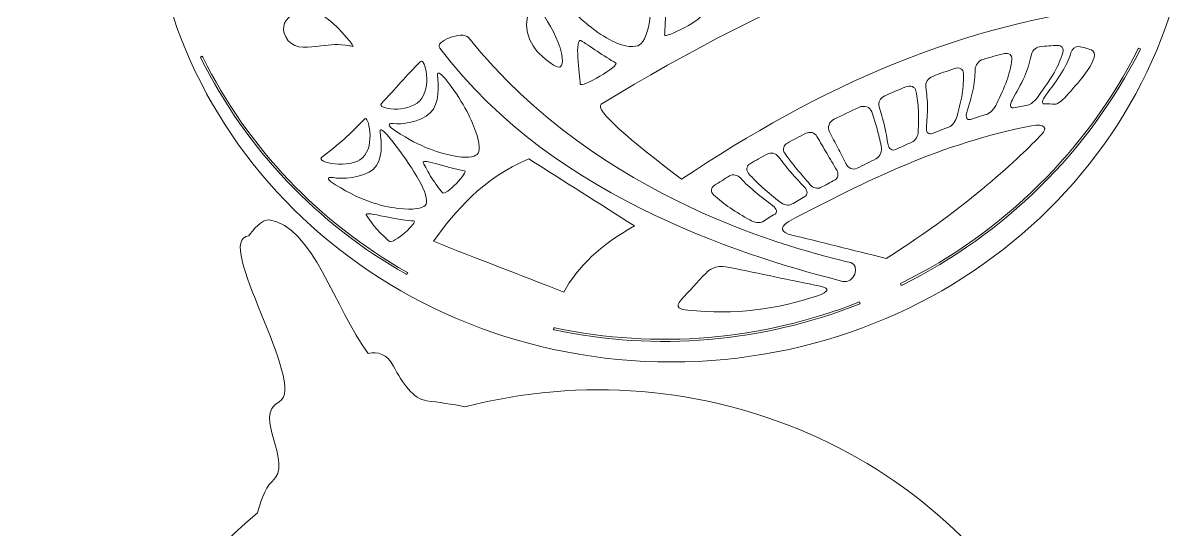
# Model space of a CAD drawing. Header units: centimetres. Extents: x -33.5 to 32.2, y -24.3 to 23.4.
# Drawn here: x -10.5 to 11.57, y -3.95 to 5.78 of the extents above; entities that cross this region are included whole.
import ezdxf

# ---------------------------------------------------------------- set-up
doc = ezdxf.new("R2010")
doc.units = ezdxf.units.CM
doc.header["$MEASUREMENT"] = 0
doc.layers.add('layer 1', color=7, linetype='Continuous')

msp = doc.modelspace()

# ---------------------------------------------------------------- linework, layer by layer
at = {"layer": 'layer 1', "color": 250, "lineweight": 9}
for points, knots in [([(-8.06721, 8.72116), (-8.06349, 8.72116), (-8.06153, 8.72116), (-8.06153, 8.72116), (-8.06153, 8.72116), (-8.27227, 11.87344), (-6.93555, 15.0796), (-4.41705, 17.1619), (-4.41705, 17.1619), (-4.37581, 17.33898), (-4.28369, 17.6302), (-4.13969, 17.76698), (-4.13969, 17.76698), (-3.69783, 18.1142), (-4.53469, 19.02948), (-4.00209, 19.29474), (-4.00209, 19.29474), (-3.43889, 19.59502), (-5.29133, 22.43028), (-4.58521, 22.47602), (-4.58521, 22.47602), (-4.52743, 22.57722), (-4.31839, 22.79906), (-4.19589, 22.78358), (-4.19589, 22.78358), (-3.36845, 22.67902), (-2.92219, 21.06164), (-2.29655, 20.22328), (-2.29655, 20.22328), (-2.10907, 20.2575), (-1.93795, 20.21842), (-1.81111, 19.97964), (-1.81111, 19.97964), (-1.62937, 19.64894), (-1.43493, 19.34716), (-1.16669, 19.31242), (-1.16669, 19.31242), (-0.97013, 19.28694), (-0.66117, 19.247), (-0.43707, 19.1969), (-0.43707, 19.1969), (4.05973, 20.3678), (8.87613, 18.34348), (10.98897, 14.1015), (10.98897, 14.1015), (11.84863, 12.37556), (12.14565, 10.51346), (11.95011, 8.71764), (11.95011, 8.71764), (11.94999, 8.71648), (11.94931, 8.72116), (11.95049, 8.72116), (11.95049, 8.72116), (11.95049, 3.50248), (7.46939, -0.72808), (1.94165, -0.72808), (1.94165, -0.72808), (-3.58611, -0.72808), (-8.06721, 3.50248), (-8.06721, 8.72116)], [0, 0, 0, 0, 0.0625, 0.0625, 0.0625, 0.0625, 0.125, 0.125, 0.125, 0.125, 0.1875, 0.1875, 0.1875, 0.1875, 0.25, 0.25, 0.25, 0.25, 0.3125, 0.3125, 0.3125, 0.3125, 0.375, 0.375, 0.375, 0.375, 0.4375, 0.4375, 0.4375, 0.4375, 0.5, 0.5, 0.5, 0.5, 0.5625, 0.5625, 0.5625, 0.5625, 0.625, 0.625, 0.625, 0.625, 0.6875, 0.6875, 0.6875, 0.6875, 0.75, 0.75, 0.75, 0.75, 0.8125, 0.8125, 0.8125, 0.8125, 0.875, 0.875, 0.875, 0.875, 1, 1, 1, 1]), ([(10.81583, 8.11506), (7.39285, 7.73586), (3.99023, 6.28648), (0.59937, 4.21836), (0.59937, 4.21836), (0.45909, 4.1128), (1.14845, 3.53138), (2.14131, 2.77598), (2.14131, 2.77598), (4.77489, 4.55036), (7.55679, 5.79814), (10.60453, 6.1028), (10.60453, 6.1028), (10.67491, 6.77356), (10.74539, 7.44428), (10.81583, 8.11506)], [0, 0, 0, 0, 0.2, 0.2, 0.2, 0.2, 0.4, 0.4, 0.4, 0.4, 0.6, 0.6, 0.6, 0.6, 1, 1, 1, 1]), ([(1.37169, 7.16594), (1.29849, 7.30416), (1.24705, 7.32576), (1.23099, 7.25256), (1.23099, 7.25256), (1.18203, 7.02958), (1.06013, 6.62516), (0.76667, 6.46326), (0.76667, 6.46326), (0.46405, 6.29624), (-0.00831, 6.32366), (-0.17653, 6.36938), (-0.17653, 6.36938), (-0.26261, 6.39282), (-0.32533, 6.36722), (-0.25455, 6.28638), (-0.25455, 6.28638), (-0.02403, 6.05458), (0.17745, 5.87602), (0.35007, 5.736), (0.35007, 5.736), (0.52191, 5.59658), (0.67347, 5.49758), (0.80449, 5.43164), (0.80449, 5.43164), (1.06403, 5.30092), (1.25287, 5.30588), (1.33425, 5.35588), (1.33425, 5.35588), (1.42009, 5.40864), (1.50169, 5.59556), (1.53925, 5.90586), (1.53925, 5.90586), (1.55831, 6.06346), (1.57321, 6.2525), (1.55301, 6.4657), (1.55301, 6.4657), (1.53289, 6.67832), (1.47803, 6.91444), (1.37169, 7.16594)], [0, 0, 0, 0, 0.09090909, 0.09090909, 0.09090909, 0.09090909, 0.18181818, 0.18181818, 0.18181818, 0.18181818, 0.27272727, 0.27272727, 0.27272727, 0.27272727, 0.36363636, 0.36363636, 0.36363636, 0.36363636, 0.45454545, 0.45454545, 0.45454545, 0.45454545, 0.54545455, 0.54545455, 0.54545455, 0.54545455, 0.63636364, 0.63636364, 0.63636364, 0.63636364, 0.72727273, 0.72727273, 0.72727273, 0.72727273, 0.81818182, 0.81818182, 0.81818182, 0.81818182, 1, 1, 1, 1]), ([(1.81439, 5.54932), (1.80293, 5.45346), (2.61671, 5.88516), (2.52493, 5.9466), (2.52493, 5.9466), (2.43325, 6.00798), (2.32131, 6.10388), (2.21615, 6.19532), (2.21615, 6.19532), (2.11075, 6.28698), (2.00935, 6.3747), (1.94007, 6.42514), (1.94007, 6.42514), (1.89053, 6.4613), (1.86017, 6.28862), (1.84263, 6.08312), (1.84263, 6.08312), (1.82519, 5.87958), (1.82611, 5.64684), (1.81439, 5.54932)], [0, 0, 0, 0, 0.16666667, 0.16666667, 0.16666667, 0.16666667, 0.33333333, 0.33333333, 0.33333333, 0.33333333, 0.5, 0.5, 0.5, 0.5, 0.66666667, 0.66666667, 0.66666667, 0.66666667, 1, 1, 1, 1]), ([(-4.15757, 5.32464), (-4.17975, 5.39296), (-4.52559, 5.7857), (-4.69601, 5.88986), (-4.69601, 5.88986), (-5.17971, 6.18558), (-5.71503, 5.81854), (-5.40523, 5.43606), (-5.40523, 5.43606), (-5.25971, 5.25646), (-5.00595, 5.31092), (-4.78047, 5.33602), (-4.78047, 5.33602), (-4.58403, 5.35784), (-4.45107, 5.3795), (-4.22979, 5.34024), (-4.22979, 5.34024), (-4.21013, 5.33674), (-4.15673, 5.322), (-4.15757, 5.32464)], [0, 0, 0, 0, 0.16666667, 0.16666667, 0.16666667, 0.16666667, 0.33333333, 0.33333333, 0.33333333, 0.33333333, 0.5, 0.5, 0.5, 0.5, 0.66666667, 0.66666667, 0.66666667, 0.66666667, 1, 1, 1, 1]), ([(-0.70291, 6.1596), (-0.89485, 5.82372), (-0.87841, 5.53262), (-0.62309, 5.22486), (-0.62309, 5.22486), (-0.56899, 5.15976), (-0.21107, 4.8187), (-0.16049, 4.95896), (-0.16049, 4.95896), (-0.03967, 5.29416), (-0.66871, 6.21936), (-0.70291, 6.1596)], [0, 0, 0, 0, 0.25, 0.25, 0.25, 0.25, 0.5, 0.5, 0.5, 0.5, 1, 1, 1, 1]), ([(5.38897, 1.17726), (5.56089, 1.1359), (5.46675, 0.75436), (5.22741, 0.81828), (5.22741, 0.81828), (3.67881, 1.22162), (-0.27521, 2.31686), (-2.49509, 5.2934), (-2.49509, 5.2934), (-2.62165, 5.40824), (-2.06325, 5.63636), (-1.94925, 5.49462), (-1.94925, 5.49462), (0.57649, 2.35362), (4.38535, 1.4152), (5.38897, 1.17726)], [0, 0, 0, 0, 0.2, 0.2, 0.2, 0.2, 0.4, 0.4, 0.4, 0.4, 0.6, 0.6, 0.6, 0.6, 1, 1, 1, 1]), ([(0.19697, 4.6054), (0.19851, 4.51326), (0.97827, 4.95852), (0.87475, 5.0129), (0.87475, 5.0129), (0.77123, 5.06728), (0.64095, 5.15212), (0.51897, 5.23314), (0.51897, 5.23314), (0.39727, 5.31404), (0.28181, 5.39196), (0.20575, 5.43828), (0.20575, 5.43828), (0.15227, 5.47084), (0.13981, 5.30516), (0.14923, 5.11036), (0.14923, 5.11036), (0.15863, 4.91666), (0.19537, 4.6978), (0.19697, 4.6054)], [0, 0, 0, 0, 0.16666667, 0.16666667, 0.16666667, 0.16666667, 0.33333333, 0.33333333, 0.33333333, 0.33333333, 0.5, 0.5, 0.5, 0.5, 0.66666667, 0.66666667, 0.66666667, 0.66666667, 1, 1, 1, 1]), ([(9.35719, 5.34568), (9.24369, 5.33996), (9.12829, 5.33528), (9.00601, 5.31818), (9.00601, 5.31818), (8.92709, 5.30716), (8.86053, 5.22932), (8.84503, 5.14774), (8.84503, 5.14774), (8.82011, 5.01692), (8.77861, 4.88194), (8.71803, 4.74398), (8.71803, 4.74398), (8.65391, 4.59806), (8.57039, 4.45236), (8.48771, 4.3017), (8.48771, 4.3017), (8.43465, 4.20498), (8.44637, 4.13716), (8.50649, 4.1498), (8.50649, 4.1498), (8.60091, 4.16952), (8.69071, 4.18236), (8.77941, 4.1956), (8.77941, 4.1956), (8.83481, 4.20392), (8.92841, 4.2874), (8.99549, 4.38362), (8.99549, 4.38362), (9.09939, 4.53252), (9.20353, 4.67608), (9.28655, 4.8199), (9.28655, 4.8199), (9.36373, 4.95366), (9.42091, 5.0848), (9.45747, 5.211), (9.45747, 5.211), (9.47991, 5.2882), (9.42805, 5.34922), (9.35719, 5.34568)], [0, 0, 0, 0, 0.09090909, 0.09090909, 0.09090909, 0.09090909, 0.18181818, 0.18181818, 0.18181818, 0.18181818, 0.27272727, 0.27272727, 0.27272727, 0.27272727, 0.36363636, 0.36363636, 0.36363636, 0.36363636, 0.45454545, 0.45454545, 0.45454545, 0.45454545, 0.54545455, 0.54545455, 0.54545455, 0.54545455, 0.63636364, 0.63636364, 0.63636364, 0.63636364, 0.72727273, 0.72727273, 0.72727273, 0.72727273, 0.81818182, 0.81818182, 0.81818182, 0.81818182, 1, 1, 1, 1]), ([(10.00161, 5.2587), (9.92407, 5.28432), (9.84381, 5.3133), (9.75283, 5.32596), (9.75283, 5.32596), (9.69243, 5.33436), (9.63489, 5.27442), (9.61167, 5.20012), (9.61167, 5.20012), (9.57305, 5.07672), (9.51335, 4.94956), (9.43187, 4.81796), (9.43187, 4.81796), (9.34457, 4.67686), (9.23617, 4.53558), (9.12755, 4.38904), (9.12755, 4.38904), (9.05723, 4.29412), (9.04697, 4.22184), (9.09705, 4.22376), (9.09705, 4.22376), (9.17235, 4.22658), (9.24231, 4.22192), (9.31051, 4.21836), (9.31051, 4.21836), (9.35275, 4.21616), (9.44407, 4.28534), (9.52223, 4.37312), (9.52223, 4.37312), (9.64325, 4.50902), (9.76329, 4.63872), (9.86139, 4.76906), (9.86139, 4.76906), (9.95023, 4.88722), (10.01607, 5.00204), (10.05749, 5.11138), (10.05749, 5.11138), (10.08197, 5.17602), (10.04967, 5.24278), (10.00161, 5.2587)], [0, 0, 0, 0, 0.09090909, 0.09090909, 0.09090909, 0.09090909, 0.18181818, 0.18181818, 0.18181818, 0.18181818, 0.27272727, 0.27272727, 0.27272727, 0.27272727, 0.36363636, 0.36363636, 0.36363636, 0.36363636, 0.45454545, 0.45454545, 0.45454545, 0.45454545, 0.54545455, 0.54545455, 0.54545455, 0.54545455, 0.63636364, 0.63636364, 0.63636364, 0.63636364, 0.72727273, 0.72727273, 0.72727273, 0.72727273, 0.81818182, 0.81818182, 0.81818182, 0.81818182, 1, 1, 1, 1]), ([(-7.08223, 5.10062), (-6.21141, 3.3522), (-4.85037, 1.92174), (-3.14985, 0.9617), (-3.14985, 0.9617), (-3.14985, 0.9617), (-3.13243, 0.95188), (-3.13243, 0.95188), (-3.13243, 0.95188), (-3.13243, 0.95188), (-3.11277, 0.9867), (-3.11277, 0.9867), (-3.11277, 0.9867), (-3.11277, 0.9867), (-3.13017, 0.99654), (-3.13017, 0.99654), (-3.13017, 0.99654), (-4.82375, 1.95264), (-6.17917, 3.37718), (-7.04643, 5.11846), (-7.04643, 5.11846), (-7.04643, 5.11846), (-7.05535, 5.13636), (-7.05535, 5.13636), (-7.05535, 5.13636), (-7.05535, 5.13636), (-7.09115, 5.11852), (-7.09115, 5.11852), (-7.09115, 5.11852), (-7.09115, 5.11852), (-7.08223, 5.10062), (-7.08223, 5.10062)], [0, 0, 0, 0, 0.11111111, 0.11111111, 0.11111111, 0.11111111, 0.22222222, 0.22222222, 0.22222222, 0.22222222, 0.33333333, 0.33333333, 0.33333333, 0.33333333, 0.44444444, 0.44444444, 0.44444444, 0.44444444, 0.55555556, 0.55555556, 0.55555556, 0.55555556, 0.66666667, 0.66666667, 0.66666667, 0.66666667, 0.77777778, 0.77777778, 0.77777778, 0.77777778, 1, 1, 1, 1]), ([(-2.86571, 5.03542), (-2.78419, 5.11786), (-2.63987, 4.53374), (-2.88457, 4.28092), (-2.88457, 4.28092), (-3.00133, 4.16014), (-3.20975, 4.12052), (-3.37533, 4.12464), (-3.37533, 4.12464), (-3.54257, 4.12888), (-3.66829, 4.1746), (-3.61933, 4.2299), (-3.61933, 4.2299), (-3.48519, 4.37342), (-3.36679, 4.50542), (-3.24849, 4.63746), (-3.24849, 4.63746), (-3.13003, 4.7695), (-3.00801, 4.89846), (-2.86571, 5.03542)], [0, 0, 0, 0, 0.16666667, 0.16666667, 0.16666667, 0.16666667, 0.33333333, 0.33333333, 0.33333333, 0.33333333, 0.5, 0.5, 0.5, 0.5, 0.66666667, 0.66666667, 0.66666667, 0.66666667, 1, 1, 1, 1]), ([(6.37409, 0.74792), (8.34245, 1.72832), (9.94075, 3.29762), (10.93789, 5.25906), (10.93789, 5.25906), (10.93789, 5.25906), (10.94697, 5.27688), (10.94697, 5.27688), (10.94697, 5.27688), (10.94697, 5.27688), (10.91131, 5.29502), (10.91131, 5.29502), (10.91131, 5.29502), (10.91131, 5.29502), (10.90225, 5.27718), (10.90225, 5.27718), (10.90225, 5.27718), (9.90897, 3.3234), (8.31693, 1.7603), (6.35625, 0.78372), (6.35625, 0.78372), (6.35625, 0.78372), (6.33835, 0.7748), (6.33835, 0.7748), (6.33835, 0.7748), (6.33835, 0.7748), (6.35619, 0.739), (6.35619, 0.739), (6.35619, 0.739), (6.35619, 0.739), (6.37409, 0.74792), (6.37409, 0.74792)], [0, 0, 0, 0, 0.11111111, 0.11111111, 0.11111111, 0.11111111, 0.22222222, 0.22222222, 0.22222222, 0.22222222, 0.33333333, 0.33333333, 0.33333333, 0.33333333, 0.44444444, 0.44444444, 0.44444444, 0.44444444, 0.55555556, 0.55555556, 0.55555556, 0.55555556, 0.66666667, 0.66666667, 0.66666667, 0.66666667, 0.77777778, 0.77777778, 0.77777778, 0.77777778, 1, 1, 1, 1]), ([(8.33541, 5.18896), (8.20121, 5.15802), (8.06361, 5.11804), (7.92533, 5.07764), (7.92533, 5.07764), (7.83833, 5.05222), (7.77391, 4.96448), (7.77279, 4.8815), (7.77279, 4.8815), (7.77117, 4.75206), (7.75805, 4.61854), (7.72983, 4.483), (7.72983, 4.483), (7.70051, 4.34216), (7.65469, 4.20054), (7.61089, 4.05594), (7.61089, 4.05594), (7.58255, 3.9624), (7.61813, 3.9045), (7.68447, 3.92588), (7.68447, 3.92588), (7.78845, 3.95948), (7.89229, 3.99378), (7.99483, 4.0229), (7.99483, 4.0229), (8.05859, 4.0411), (8.14345, 4.1331), (8.18843, 4.22976), (8.18843, 4.22976), (8.25793, 4.37924), (8.32819, 4.52474), (8.38053, 4.6697), (8.38053, 4.6697), (8.43045, 4.80786), (8.46221, 4.9431), (8.47911, 5.07428), (8.47911, 5.07428), (8.48977, 5.15672), (8.41935, 5.20836), (8.33541, 5.18896)], [0, 0, 0, 0, 0.09090909, 0.09090909, 0.09090909, 0.09090909, 0.18181818, 0.18181818, 0.18181818, 0.18181818, 0.27272727, 0.27272727, 0.27272727, 0.27272727, 0.36363636, 0.36363636, 0.36363636, 0.36363636, 0.45454545, 0.45454545, 0.45454545, 0.45454545, 0.54545455, 0.54545455, 0.54545455, 0.54545455, 0.63636364, 0.63636364, 0.63636364, 0.63636364, 0.72727273, 0.72727273, 0.72727273, 0.72727273, 0.81818182, 0.81818182, 0.81818182, 0.81818182, 1, 1, 1, 1]), ([(7.37749, 4.90234), (7.23833, 4.85496), (7.09811, 4.80454), (6.95831, 4.75132), (6.95831, 4.75132), (6.87009, 4.71768), (6.81461, 4.6258), (6.82659, 4.54496), (6.82659, 4.54496), (6.84517, 4.42028), (6.85809, 4.29366), (6.85887, 4.16406), (6.85887, 4.16406), (6.85957, 4.03244), (6.84723, 3.89842), (6.83711, 3.7632), (6.83711, 3.7632), (6.83057, 3.6754), (6.88267, 3.62606), (6.94977, 3.65302), (6.94977, 3.65302), (7.05693, 3.6961), (7.16319, 3.73936), (7.26867, 3.7786), (7.26867, 3.7786), (7.33517, 3.80334), (7.40477, 3.8979), (7.42823, 3.99058), (7.42823, 3.99058), (7.46429, 4.13322), (7.50197, 4.2738), (7.52429, 4.41258), (7.52429, 4.41258), (7.54601, 4.54732), (7.55237, 4.67926), (7.54955, 4.80804), (7.54955, 4.80804), (7.54773, 4.8906), (7.46651, 4.93264), (7.37749, 4.90234)], [0, 0, 0, 0, 0.09090909, 0.09090909, 0.09090909, 0.09090909, 0.18181818, 0.18181818, 0.18181818, 0.18181818, 0.27272727, 0.27272727, 0.27272727, 0.27272727, 0.36363636, 0.36363636, 0.36363636, 0.36363636, 0.45454545, 0.45454545, 0.45454545, 0.45454545, 0.54545455, 0.54545455, 0.54545455, 0.54545455, 0.63636364, 0.63636364, 0.63636364, 0.63636364, 0.72727273, 0.72727273, 0.72727273, 0.72727273, 0.81818182, 0.81818182, 0.81818182, 0.81818182, 1, 1, 1, 1]), ([(-2.39863, 4.7099), (-2.49699, 4.82448), (-2.54745, 4.84098), (-2.54141, 4.7777), (-2.54141, 4.7777), (-2.52297, 4.5846), (-2.49619, 4.2272), (-2.68131, 4.05106), (-2.68131, 4.05106), (-2.87273, 3.86884), (-3.25125, 3.82482), (-3.39105, 3.8456), (-3.39105, 3.8456), (-3.46243, 3.85622), (-3.50379, 3.8267), (-3.43039, 3.76222), (-3.43039, 3.76222), (-3.18485, 3.59218), (-2.96501, 3.47114), (-2.77101, 3.38954), (-2.77101, 3.38954), (-2.57415, 3.30672), (-2.40571, 3.26028), (-2.26787, 3.23166), (-2.26787, 3.23166), (-1.99355, 3.17468), (-1.83595, 3.2046), (-1.78207, 3.25412), (-1.78207, 3.25412), (-1.72679, 3.30496), (-1.72437, 3.45808), (-1.81241, 3.7031), (-1.81241, 3.7031), (-1.85733, 3.82828), (-1.92123, 3.97726), (-2.01581, 4.14688), (-2.01581, 4.14688), (-2.11017, 4.31598), (-2.23261, 4.50624), (-2.39863, 4.7099)], [0, 0, 0, 0, 0.09090909, 0.09090909, 0.09090909, 0.09090909, 0.18181818, 0.18181818, 0.18181818, 0.18181818, 0.27272727, 0.27272727, 0.27272727, 0.27272727, 0.36363636, 0.36363636, 0.36363636, 0.36363636, 0.45454545, 0.45454545, 0.45454545, 0.45454545, 0.54545455, 0.54545455, 0.54545455, 0.54545455, 0.63636364, 0.63636364, 0.63636364, 0.63636364, 0.72727273, 0.72727273, 0.72727273, 0.72727273, 0.81818182, 0.81818182, 0.81818182, 0.81818182, 1, 1, 1, 1]), ([(6.44547, 4.5495), (6.30925, 4.49282), (6.17267, 4.43686), (6.03743, 4.37802), (6.03743, 4.37802), (5.95261, 4.3411), (5.90657, 4.24682), (5.93125, 4.16966), (5.93125, 4.16966), (5.96905, 4.05122), (6.00373, 3.93182), (6.03155, 3.81018), (6.03155, 3.81018), (6.05937, 3.68838), (6.08103, 3.56448), (6.10229, 3.43972), (6.10229, 3.43972), (6.11615, 3.35866), (6.18329, 3.31758), (6.24863, 3.34794), (6.24863, 3.34794), (6.35239, 3.39608), (6.45587, 3.44312), (6.56021, 3.48834), (6.56021, 3.48834), (6.62639, 3.51702), (6.67969, 3.61094), (6.68167, 3.69764), (6.68167, 3.69764), (6.68477, 3.8308), (6.69065, 3.96344), (6.68401, 4.09346), (6.68401, 4.09346), (6.67747, 4.22176), (6.66047, 4.34736), (6.63753, 4.47138), (6.63753, 4.47138), (6.62277, 4.55136), (6.53245, 4.58568), (6.44547, 4.5495)], [0, 0, 0, 0, 0.09090909, 0.09090909, 0.09090909, 0.09090909, 0.18181818, 0.18181818, 0.18181818, 0.18181818, 0.27272727, 0.27272727, 0.27272727, 0.27272727, 0.36363636, 0.36363636, 0.36363636, 0.36363636, 0.45454545, 0.45454545, 0.45454545, 0.45454545, 0.54545455, 0.54545455, 0.54545455, 0.54545455, 0.63636364, 0.63636364, 0.63636364, 0.63636364, 0.72727273, 0.72727273, 0.72727273, 0.72727273, 0.81818182, 0.81818182, 0.81818182, 0.81818182, 1, 1, 1, 1]), ([(5.54231, 4.1564), (5.38317, 4.08266), (5.22667, 4.00676), (5.07125, 3.93228), (5.07125, 3.93228), (4.97379, 3.88558), (4.93331, 3.77384), (4.97881, 3.68574), (4.97881, 3.68574), (5.03117, 3.58434), (5.08571, 3.48426), (5.13745, 3.38298), (5.13745, 3.38298), (5.18921, 3.28182), (5.24023, 3.18018), (5.29089, 3.07848), (5.29089, 3.07848), (5.33509, 2.98974), (5.43169, 2.9486), (5.50767, 2.98766), (5.50767, 2.98766), (5.62673, 3.04888), (5.74769, 3.1083), (5.87001, 3.16828), (5.87001, 3.16828), (5.94735, 3.20626), (5.99155, 3.31628), (5.96991, 3.4139), (5.96991, 3.4139), (5.94523, 3.52526), (5.92135, 3.63708), (5.89171, 3.74666), (5.89171, 3.74666), (5.86203, 3.85628), (5.82743, 3.96406), (5.79045, 4.07112), (5.79045, 4.07112), (5.75819, 4.16448), (5.64399, 4.20366), (5.54231, 4.1564)], [0, 0, 0, 0, 0.09090909, 0.09090909, 0.09090909, 0.09090909, 0.18181818, 0.18181818, 0.18181818, 0.18181818, 0.27272727, 0.27272727, 0.27272727, 0.27272727, 0.36363636, 0.36363636, 0.36363636, 0.36363636, 0.45454545, 0.45454545, 0.45454545, 0.45454545, 0.54545455, 0.54545455, 0.54545455, 0.54545455, 0.63636364, 0.63636364, 0.63636364, 0.63636364, 0.72727273, 0.72727273, 0.72727273, 0.72727273, 0.81818182, 0.81818182, 0.81818182, 0.81818182, 1, 1, 1, 1]), ([(-3.94325, 3.93264), (-3.87373, 4.02682), (-3.72549, 3.43076), (-3.97941, 3.19084), (-3.97941, 3.19084), (-4.10205, 3.075), (-4.32983, 3.0529), (-4.51055, 3.07148), (-4.51055, 3.07148), (-4.69243, 3.09016), (-4.82715, 3.1504), (-4.76699, 3.1965), (-4.76699, 3.1965), (-4.60711, 3.31824), (-4.46741, 3.43034), (-4.33447, 3.54914), (-4.33447, 3.54914), (-4.20321, 3.66658), (-4.07947, 3.79238), (-3.94325, 3.93264)], [0, 0, 0, 0, 0.16666667, 0.16666667, 0.16666667, 0.16666667, 0.33333333, 0.33333333, 0.33333333, 0.33333333, 0.5, 0.5, 0.5, 0.5, 0.66666667, 0.66666667, 0.66666667, 0.66666667, 1, 1, 1, 1]), ([(-3.51059, 3.63038), (-3.60555, 3.74074), (-3.65191, 3.75326), (-3.64337, 3.68702), (-3.64337, 3.68702), (-3.61831, 3.49088), (-3.58021, 3.13782), (-3.77227, 2.97082), (-3.77227, 2.97082), (-3.97275, 2.79652), (-4.39229, 2.77782), (-4.54745, 2.80948), (-4.54745, 2.80948), (-4.62657, 2.82566), (-4.67509, 2.8019), (-4.59623, 2.7345), (-4.59623, 2.7345), (-4.32923, 2.5575), (-4.08545, 2.4323), (-3.86755, 2.35498), (-3.86755, 2.35498), (-3.64759, 2.27678), (-3.45811, 2.23708), (-3.30291, 2.21818), (-3.30291, 2.21818), (-2.99823, 2.1811), (-2.82959, 2.22428), (-2.77913, 2.27564), (-2.77913, 2.27564), (-2.72697, 2.32874), (-2.74755, 2.47156), (-2.86557, 2.69442), (-2.86557, 2.69442), (-2.92553, 2.8077), (-3.00351, 2.94468), (-3.10971, 3.10074), (-3.10971, 3.10074), (-3.21649, 3.25766), (-3.34499, 3.4381), (-3.51059, 3.63038)], [0, 0, 0, 0, 0.09090909, 0.09090909, 0.09090909, 0.09090909, 0.18181818, 0.18181818, 0.18181818, 0.18181818, 0.27272727, 0.27272727, 0.27272727, 0.27272727, 0.36363636, 0.36363636, 0.36363636, 0.36363636, 0.45454545, 0.45454545, 0.45454545, 0.45454545, 0.54545455, 0.54545455, 0.54545455, 0.54545455, 0.63636364, 0.63636364, 0.63636364, 0.63636364, 0.72727273, 0.72727273, 0.72727273, 0.72727273, 0.81818182, 0.81818182, 0.81818182, 0.81818182, 1, 1, 1, 1]), ([(6.06873, 1.26008), (5.40965, 1.423), (4.84601, 1.56242), (4.18699, 1.72536), (4.18699, 1.72536), (4.01087, 1.79992), (4.05967, 1.88248), (4.19601, 1.96824), (4.19601, 1.96824), (5.66583, 2.7444), (7.16697, 3.48228), (8.85293, 3.80016), (8.85293, 3.80016), (9.11215, 3.84902), (9.16539, 3.7551), (9.05223, 3.63938), (9.05223, 3.63938), (8.62929, 3.2069), (7.66281, 2.26178), (6.06873, 1.26008)], [0, 0, 0, 0, 0.16666667, 0.16666667, 0.16666667, 0.16666667, 0.33333333, 0.33333333, 0.33333333, 0.33333333, 0.5, 0.5, 0.5, 0.5, 0.66666667, 0.66666667, 0.66666667, 0.66666667, 1, 1, 1, 1]), ([(4.52481, 3.65922), (4.40491, 3.5978), (4.28759, 3.5346), (4.17003, 3.47202), (4.17003, 3.47202), (4.09675, 3.433), (4.07187, 3.34398), (4.11931, 3.27706), (4.11931, 3.27706), (4.19267, 3.17352), (4.27091, 3.07214), (4.35309, 2.9728), (4.35309, 2.9728), (4.43579, 2.87284), (4.52029, 2.7743), (4.60445, 2.67534), (4.60445, 2.67534), (4.65945, 2.61076), (4.75095, 2.58502), (4.80869, 2.6167), (4.80869, 2.6167), (4.90005, 2.6669), (4.99269, 2.7163), (5.08573, 2.76668), (5.08573, 2.76668), (5.14427, 2.79836), (5.15785, 2.88136), (5.11667, 2.95214), (5.11667, 2.95214), (5.05383, 3.06036), (4.99103, 3.16854), (4.92725, 3.27636), (4.92725, 3.27636), (4.86345, 3.38418), (4.79891, 3.49162), (4.73773, 3.60062), (4.73773, 3.60062), (4.69789, 3.67158), (4.60147, 3.69844), (4.52481, 3.65922)], [0, 0, 0, 0, 0.09090909, 0.09090909, 0.09090909, 0.09090909, 0.18181818, 0.18181818, 0.18181818, 0.18181818, 0.27272727, 0.27272727, 0.27272727, 0.27272727, 0.36363636, 0.36363636, 0.36363636, 0.36363636, 0.45454545, 0.45454545, 0.45454545, 0.45454545, 0.54545455, 0.54545455, 0.54545455, 0.54545455, 0.63636364, 0.63636364, 0.63636364, 0.63636364, 0.72727273, 0.72727273, 0.72727273, 0.72727273, 0.81818182, 0.81818182, 0.81818182, 0.81818182, 1, 1, 1, 1]), ([(-2.02319, 2.9415), (-1.92593, 2.9321), (-2.39159, 2.44502), (-2.44837, 2.51676), (-2.44837, 2.51676), (-2.50753, 2.59138), (-2.58695, 2.69694), (-2.65563, 2.80484), (-2.65563, 2.80484), (-2.72461, 2.91342), (-2.78357, 3.02358), (-2.81639, 3.09506), (-2.81639, 3.09506), (-2.83997, 3.14652), (-2.69201, 3.10946), (-2.51285, 3.05998), (-2.51285, 3.05998), (-2.33235, 3.01014), (-2.11745, 2.9506), (-2.02319, 2.9415)], [0, 0, 0, 0, 0.16666667, 0.16666667, 0.16666667, 0.16666667, 0.33333333, 0.33333333, 0.33333333, 0.33333333, 0.5, 0.5, 0.5, 0.5, 0.66666667, 0.66666667, 0.66666667, 0.66666667, 1, 1, 1, 1]), ([(-0.79023, 3.1687), (-1.70349, 2.77904), (-2.18213, 2.1777), (-2.62093, 1.59046), (-2.62093, 1.59046), (-1.76553, 1.2436), (-0.97729, 0.9554), (-0.12185, 0.6085), (-0.12185, 0.6085), (0.14597, 1.095), (0.58837, 1.523), (1.23771, 1.88164), (1.23771, 1.88164), (0.56171, 2.31064), (-0.11427, 2.73964), (-0.79023, 3.1687)], [0, 0, 0, 0, 0.2, 0.2, 0.2, 0.2, 0.4, 0.4, 0.4, 0.4, 0.6, 0.6, 0.6, 0.6, 1, 1, 1, 1]), ([(3.78405, 3.26146), (3.67329, 3.19934), (3.56273, 3.13834), (3.45481, 3.0758), (3.45481, 3.0758), (3.38757, 3.03686), (3.37319, 2.94958), (3.42695, 2.88758), (3.42695, 2.88758), (3.51119, 2.79028), (3.60575, 2.69738), (3.70611, 2.6082), (3.70611, 2.6082), (3.80841, 2.51716), (3.91699, 2.4313), (4.02419, 2.34368), (4.02419, 2.34368), (4.09403, 2.28664), (4.19377, 2.26504), (4.24727, 2.29646), (4.24727, 2.29646), (4.33243, 2.34664), (4.41937, 2.3971), (4.50615, 2.44598), (4.50615, 2.44598), (4.56215, 2.47756), (4.56033, 2.55506), (4.50251, 2.61836), (4.50251, 2.61836), (4.41407, 2.7152), (4.32453, 2.81156), (4.23899, 2.91026), (4.23899, 2.91026), (4.15395, 3.00824), (4.07239, 3.10824), (3.99747, 3.21078), (3.99747, 3.21078), (3.94899, 3.27704), (3.85451, 3.30098), (3.78405, 3.26146)], [0, 0, 0, 0, 0.09090909, 0.09090909, 0.09090909, 0.09090909, 0.18181818, 0.18181818, 0.18181818, 0.18181818, 0.27272727, 0.27272727, 0.27272727, 0.27272727, 0.36363636, 0.36363636, 0.36363636, 0.36363636, 0.45454545, 0.45454545, 0.45454545, 0.45454545, 0.54545455, 0.54545455, 0.54545455, 0.54545455, 0.63636364, 0.63636364, 0.63636364, 0.63636364, 0.72727273, 0.72727273, 0.72727273, 0.72727273, 0.81818182, 0.81818182, 0.81818182, 0.81818182, 1, 1, 1, 1]), ([(3.06097, 2.84244), (2.96093, 2.78124), (2.86367, 2.71854), (2.76637, 2.65742), (2.76637, 2.65742), (2.70511, 2.61886), (2.69675, 2.53582), (2.75551, 2.47896), (2.75551, 2.47896), (2.84879, 2.38868), (2.95561, 2.30456), (3.07205, 2.22644), (3.07205, 2.22644), (3.19229, 2.14564), (3.32119, 2.07216), (3.44973, 1.99698), (3.44973, 1.99698), (3.53357, 1.94792), (3.64271, 1.93274), (3.69231, 1.9631), (3.69231, 1.9631), (3.77207, 2.01196), (3.85197, 2.06068), (3.93313, 2.1103), (3.93313, 2.1103), (3.98339, 2.14112), (3.96771, 2.21226), (3.89413, 2.26752), (3.89413, 2.26752), (3.78171, 2.35208), (3.66895, 2.43606), (3.56311, 2.52464), (3.56311, 2.52464), (3.45893, 2.6118), (3.36087, 2.70214), (3.27481, 2.79776), (3.27481, 2.79776), (3.21973, 2.85898), (3.12527, 2.88176), (3.06097, 2.84244)], [0, 0, 0, 0, 0.09090909, 0.09090909, 0.09090909, 0.09090909, 0.18181818, 0.18181818, 0.18181818, 0.18181818, 0.27272727, 0.27272727, 0.27272727, 0.27272727, 0.36363636, 0.36363636, 0.36363636, 0.36363636, 0.45454545, 0.45454545, 0.45454545, 0.45454545, 0.54545455, 0.54545455, 0.54545455, 0.54545455, 0.63636364, 0.63636364, 0.63636364, 0.63636364, 0.72727273, 0.72727273, 0.72727273, 0.72727273, 0.81818182, 0.81818182, 0.81818182, 0.81818182, 1, 1, 1, 1]), ([(10.37207, -12.06816), (10.56761, -10.27234), (10.27059, -8.41024), (9.41093, -6.6843), (9.41093, -6.6843), (7.29809, -2.44232), (2.48169, -0.418), (-2.01511, -1.5889), (-2.01511, -1.5889), (-2.23921, -1.5388), (-2.54817, -1.49886), (-2.74473, -1.47338), (-2.74473, -1.47338), (-3.01297, -1.43864), (-3.20741, -1.13686), (-3.38915, -0.80616), (-3.38915, -0.80616), (-3.51599, -0.56738), (-3.68711, -0.5283), (-3.87459, -0.56252), (-3.87459, -0.56252), (-4.50023, 0.27584), (-4.94649, 1.89322), (-5.77393, 1.99778), (-5.77393, 1.99778), (-5.89643, 2.01326), (-6.10547, 1.79142), (-6.16325, 1.69022), (-6.16325, 1.69022), (-6.86937, 1.64448), (-5.01693, -1.19078), (-5.58013, -1.49106), (-5.58013, -1.49106), (-6.11273, -1.75632), (-5.27587, -2.6716), (-5.71773, -3.01882), (-5.71773, -3.01882), (-5.86173, -3.1556), (-5.95385, -3.44682), (-5.99509, -3.6239), (-5.99509, -3.6239), (-8.51359, -5.7062), (-9.85031, -8.91236), (-9.63957, -12.06464), (-9.63957, -12.06464), (-9.63957, -12.06464), (-10.49573, -12.06464), (-10.49573, -12.06464), (-10.49573, -12.06464), (-10.49573, -12.06464), (-10.49573, -24.26834), (-10.49573, -24.26834), (-10.49573, -24.26834), (-10.49573, -24.26834), (10.98845, -24.26834), (10.98845, -24.26834), (10.98845, -24.26834), (10.98845, -24.26834), (10.98845, -12.06464), (10.98845, -12.06464), (10.98845, -12.06464), (10.98845, -12.06464), (10.37245, -12.06464), (10.37245, -12.06464), (10.37245, -12.06464), (10.37127, -12.06464), (10.37195, -12.06932), (10.37207, -12.06816)], [0, 0, 0, 0, 0.05555556, 0.05555556, 0.05555556, 0.05555556, 0.11111111, 0.11111111, 0.11111111, 0.11111111, 0.16666667, 0.16666667, 0.16666667, 0.16666667, 0.22222222, 0.22222222, 0.22222222, 0.22222222, 0.27777778, 0.27777778, 0.27777778, 0.27777778, 0.33333333, 0.33333333, 0.33333333, 0.33333333, 0.38888889, 0.38888889, 0.38888889, 0.38888889, 0.44444444, 0.44444444, 0.44444444, 0.44444444, 0.5, 0.5, 0.5, 0.5, 0.55555556, 0.55555556, 0.55555556, 0.55555556, 0.61111111, 0.61111111, 0.61111111, 0.61111111, 0.66666667, 0.66666667, 0.66666667, 0.66666667, 0.72222222, 0.72222222, 0.72222222, 0.72222222, 0.77777778, 0.77777778, 0.77777778, 0.77777778, 0.83333333, 0.83333333, 0.83333333, 0.83333333, 0.88888889, 0.88888889, 0.88888889, 0.88888889, 1, 1, 1, 1]), ([(-3.00109, 1.97746), (-2.89029, 1.97576), (-3.39263, 1.52362), (-3.46437, 1.58518), (-3.46437, 1.58518), (-3.53759, 1.6479), (-3.63489, 1.73876), (-3.71811, 1.83432), (-3.71811, 1.83432), (-3.80111, 1.92958), (-3.87067, 2.02942), (-3.90937, 2.09482), (-3.90937, 2.09482), (-3.93687, 2.14128), (-3.76773, 2.10438), (-3.56255, 2.06284), (-3.56255, 2.06284), (-3.35477, 2.02074), (-3.10817, 1.97918), (-3.00109, 1.97746)], [0, 0, 0, 0, 0.16666667, 0.16666667, 0.16666667, 0.16666667, 0.33333333, 0.33333333, 0.33333333, 0.33333333, 0.5, 0.5, 0.5, 0.5, 0.66666667, 0.66666667, 0.66666667, 0.66666667, 1, 1, 1, 1]), ([(3.06113, 1.0853), (2.86657, 1.1318), (2.71393, 1.09426), (2.60313, 0.97258), (2.60313, 0.97258), (2.44603, 0.80338), (2.28891, 0.63418), (2.13181, 0.46498), (2.13181, 0.46498), (2.00573, 0.31478), (2.10707, 0.27778), (2.26173, 0.26734), (2.26173, 0.26734), (3.15693, 0.16532), (3.97655, 0.28422), (4.74901, 0.54076), (4.74901, 0.54076), (4.96133, 0.61824), (4.99495, 0.6811), (4.80393, 0.72556), (4.80393, 0.72556), (4.22297, 0.84544), (3.64207, 0.96534), (3.06113, 1.0853)], [0, 0, 0, 0, 0.14285714, 0.14285714, 0.14285714, 0.14285714, 0.28571429, 0.28571429, 0.28571429, 0.28571429, 0.42857143, 0.42857143, 0.42857143, 0.42857143, 0.57142857, 0.57142857, 0.57142857, 0.57142857, 0.71428571, 0.71428571, 0.71428571, 0.71428571, 1, 1, 1, 1]), ([(-0.29735, -0.11426), (1.65535, -0.5276), (3.69459, -0.35126), (5.55069, 0.38112), (5.55069, 0.38112), (5.55069, 0.38112), (5.56929, 0.38846), (5.56929, 0.38846), (5.56929, 0.38846), (5.56929, 0.38846), (5.55461, 0.42566), (5.55461, 0.42566), (5.55461, 0.42566), (5.55461, 0.42566), (5.53601, 0.41832), (5.53601, 0.41832), (5.53601, 0.41832), (3.68719, -0.31118), (1.65597, -0.48684), (-0.28907, -0.07514), (-0.28907, -0.07514), (-0.28907, -0.07514), (-0.30863, -0.071), (-0.30863, -0.071), (-0.30863, -0.071), (-0.30863, -0.071), (-0.31691, -0.11012), (-0.31691, -0.11012), (-0.31691, -0.11012), (-0.31691, -0.11012), (-0.29735, -0.11426), (-0.29735, -0.11426)], [0, 0, 0, 0, 0.11111111, 0.11111111, 0.11111111, 0.11111111, 0.22222222, 0.22222222, 0.22222222, 0.22222222, 0.33333333, 0.33333333, 0.33333333, 0.33333333, 0.44444444, 0.44444444, 0.44444444, 0.44444444, 0.55555556, 0.55555556, 0.55555556, 0.55555556, 0.66666667, 0.66666667, 0.66666667, 0.66666667, 0.77777778, 0.77777778, 0.77777778, 0.77777778, 1, 1, 1, 1])]:
    msp.add_open_spline(points, degree=3, knots=knots, dxfattribs=at)

doc.saveas('drawing.dxf')
